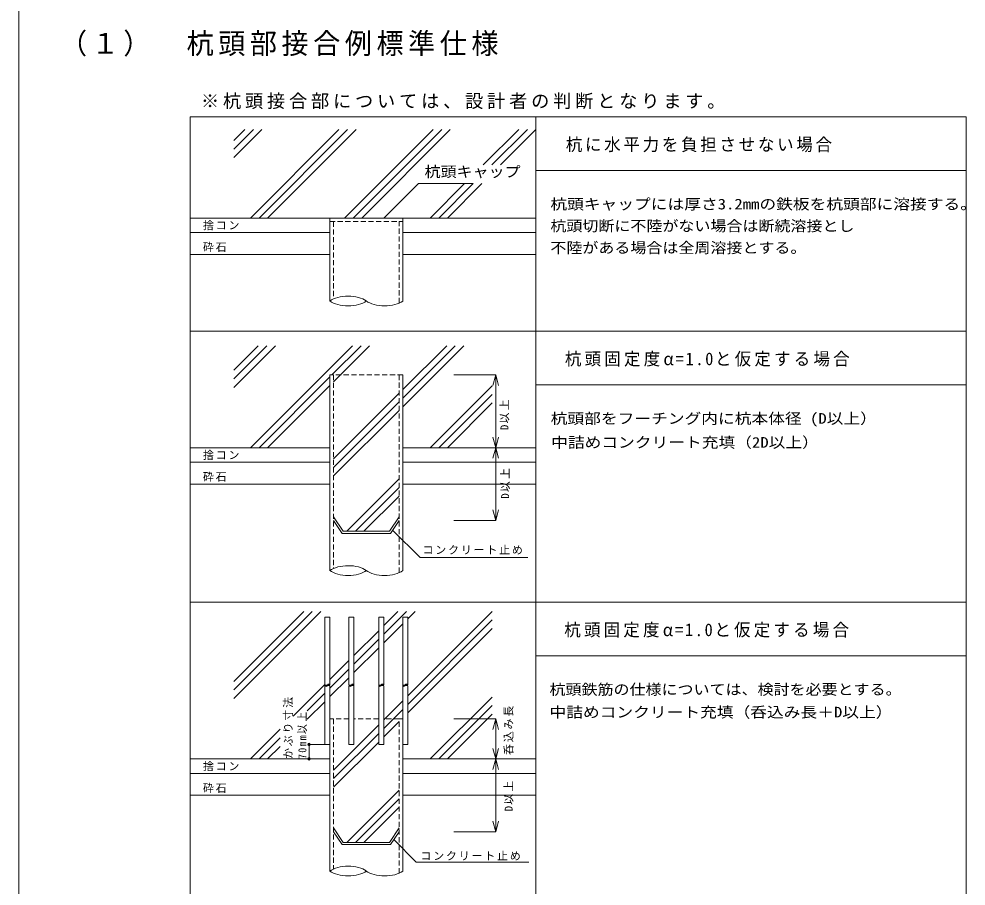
# Model space of a CAD drawing. Units: millimetres, scale not verified. Extents: x -297 to 297, y -210 to 210.
# Drawn here: x 0 to 110.6, y -131.1 to -29.8 of the extents above; entities that cross this region are included whole.
import ezdxf
from ezdxf.enums import TextEntityAlignment as Align

# ---------------------------------------------------------------- set-up
doc = ezdxf.new("R2010")
doc.units = ezdxf.units.MM
doc.header["$LTSCALE"] = 0.5
doc.header["$PDMODE"] = 32
doc.header["$PDSIZE"] = 0.3
doc.linetypes.add('DASHED1', pattern=[1.8, 1.2, -0.6])
doc.layers.add('8-8', color=7, linetype='Continuous', lineweight=18)
doc.layers.add('8-E', color=7, linetype='Continuous', lineweight=9)
doc.styles.add('ＭＳ ゴシック', font='')
doc.styles.get('ＭＳ ゴシック').set_extended_font_data('MS Gothic')

msp = doc.modelspace()

# ---------------------------------------------------------------- linework, layer by layer
at = {"layer": '8-8', "color": 3}
msp.add_line((0, -169.9136), (0, 172.6636), dxfattribs=at)
at = {"layer": '8-E'}
for p, q in [((110.6313, -41.2664), (20, -41.2664)), ((20, -141.3566), (20, -41.2664)), ((60.375, -141.3566), (60.375, -41.2664)), ((110.6313, -141.3566), (110.6313, -41.2664)), ((25.1, -44.0332), (26.3849, -42.7483)), ((25.1, -45.0332), (27.3849, -42.7483)), ((25.1, -46.0332), (28.3849, -42.7483)), ((27.0437, -53.0895), (37.3849, -42.7483)), ((28.0437, -53.0895), (38.3849, -42.7483)), ((29.0437, -53.0895), (39.3849, -42.7483)), ((38.0437, -53.0895), (48.3849, -42.7483)), ((39.0437, -53.0895), (49.3849, -42.7483)), ((40.0437, -53.0895), (50.3849, -42.7483)), ((54.2437, -46.8895), (58.3849, -42.7483)), ((55.2437, -46.8895), (59.3849, -42.7483)), ((56.2437, -46.8895), (60.3849, -42.7483)), ((60.375, -47.5321), (110.6313, -47.5321)), ((42.6225, -53.1251), (46.6713, -49.0762)), ((46.6713, -49.0762), (53.0569, -49.0762)), ((48.0437, -53.0895), (52.0569, -49.0762)), ((49.0437, -53.0895), (53.0569, -49.0762)), ((50.0437, -53.0895), (54.0569, -49.0762)), ((36.3248, -53.0895), (19.9987, -53.0895)), ((36.3248, -53.0895), (46.3177, -53.0895)), ((36.3248, -53.0895), (36.3248, -62.7837)), ((60.3737, -53.0895), (44.8248, -53.0895)), ((44.8248, -62.7863), (44.8248, -53.0895)), ((36.3248, -54.7895), (19.9987, -54.7895)), ((60.3737, -54.7895), (44.8248, -54.7895)), ((36.3248, -57.3395), (19.9987, -57.3395)), ((60.3737, -57.3395), (44.8248, -57.3395)), ((110.6313, -66.3102), (20, -66.3102)), ((25.1, -70.8726), (27.9623, -68.0102)), ((25.1, -71.8726), (28.9623, -68.0102)), ((25.1, -72.8726), (29.9623, -68.0102)), ((27.0437, -79.9289), (38.9623, -68.0102)), ((36.5437, -71.4289), (39.9623, -68.0102)), ((36.7526, -72.22), (40.9623, -68.0102)), ((44.8276, -74.145), (50.9623, -68.0102)), ((44.8276, -75.145), (51.9623, -68.0102)), ((44.8355, -73.1371), (49.9623, -68.0102)), ((28.0437, -79.9289), (36.3276, -71.645)), ((36.3276, -71.4289), (36.3276, -94.2764)), ((36.3276, -71.4289), (36.7526, -71.4289)), ((36.3276, -72.5036), (36.3276, -71.8539)), ((44.8276, -71.4289), (44.4026, -71.4289)), ((44.8276, -94.277), (44.8276, -71.4289)), ((44.8276, -72.566), (44.8276, -71.8539)), ((55.6953, -71.4289), (50.7877, -71.4289)), ((55.6953, -71.4289), (55.3653, -72.6604)), ((55.6953, -71.4289), (56.0253, -72.6604)), ((55.6953, -71.4289), (55.6953, -79.9289)), ((29.0437, -79.9289), (36.3276, -72.645)), ((48.0437, -79.9289), (55.275, -72.6976)), ((60.375, -72.5759), (110.6313, -72.5759)), ((36.7511, -81.2215), (44.4026, -73.57)), ((49.0437, -79.9289), (55.275, -73.6976)), ((36.7511, -82.2215), (44.4026, -74.57)), ((50.0437, -79.9289), (55.275, -74.6976)), ((36.7511, -83.2215), (44.4026, -75.57)), ((55.6953, -79.9289), (55.3653, -78.6973)), ((55.6953, -79.9289), (56.0253, -78.6973)), ((36.3276, -79.9289), (20.0015, -79.9289)), ((60.3765, -79.9289), (44.8276, -79.9289)), ((55.6953, -79.9289), (50.7877, -79.9289)), ((55.6953, -79.9289), (55.3653, -81.1604)), ((55.6953, -79.9289), (56.0253, -81.1604)), ((36.3276, -81.6289), (20.0015, -81.6289)), ((60.3765, -81.6289), (44.8276, -81.6289)), ((38.2937, -89.6789), (44.4011, -83.5715)), ((36.3276, -84.1789), (20.0015, -84.1789)), ((39.2937, -89.6789), (44.4011, -84.5715)), ((60.3765, -84.1789), (44.8276, -84.1789)), ((40.2937, -89.6789), (44.4011, -85.5715)), ((55.6953, -88.4289), (55.3653, -87.1973)), ((36.3276, -87.6999), (36.3276, -87.6677)), ((36.7511, -87.9782), (37.8848, -89.6789)), ((36.7511, -88.4289), (37.7511, -89.9289)), ((44.4011, -87.9782), (43.2673, -89.6789)), ((44.4011, -88.4289), (43.4011, -89.9289)), ((44.8276, -87.6999), (44.8276, -87.6677)), ((55.6953, -88.4289), (50.7877, -88.4289)), ((43.6529, -89.551), (46.8584, -92.7565)), ((43.4011, -89.9289), (37.7511, -89.9289)), ((43.2673, -89.6789), (37.8848, -89.6789)), ((46.8584, -92.7565), (59.4557, -92.7565)), ((25.1, -107.2229), (33.2678, -99.0551)), ((25.1, -108.2229), (34.2678, -99.0551)), ((25.1, -109.2229), (35.2678, -99.0551)), ((42.6161, -100.7069), (44.2678, -99.0551)), ((42.6161, -101.7069), (45.2678, -99.0551)), ((45.4211, -108.9019), (55.275, -99.0479)), ((45.4211, -99.9019), (46.2678, -99.0551)), ((35.7311, -99.7349), (36.3261, -99.7349)), ((35.7311, -106.7845), (35.7311, -99.7349)), ((36.3261, -107.6027), (36.3261, -99.7349)), ((38.5361, -99.7349), (39.1311, -99.7349)), ((38.5361, -107.6027), (38.5361, -99.7349)), ((39.1311, -107.6027), (39.1311, -99.7349)), ((42.0211, -99.7349), (42.6161, -99.7349)), ((42.0211, -107.6027), (42.0211, -99.7349)), ((42.6161, -107.6027), (42.6161, -99.7349)), ((42.6161, -102.7069), (44.8261, -100.4969)), ((44.8261, -99.7349), (45.4211, -99.7349)), ((44.8261, -107.6027), (44.8261, -99.7349)), ((45.4211, -107.6027), (45.4211, -99.7349)), ((45.4211, -109.9019), (55.275, -100.0479)), ((39.1311, -104.1919), (42.0211, -101.3019)), ((45.4211, -110.9019), (55.275, -101.0479)), ((39.1311, -105.1919), (42.0211, -102.3019)), ((39.1311, -106.1919), (42.0211, -103.3019)), ((38.5361, -104.7869), (36.3261, -106.9969)), ((60.375, -104.2255), (110.6313, -104.2255)), ((36.3261, -107.9969), (38.5361, -105.7869)), ((35.7311, -107.6027), (35.7311, -106.7845)), ((36.3261, -108.9969), (38.5361, -106.7869)), ((32.0296, -111.2933), (35.7311, -107.5919)), ((35.7311, -108.5695), (35.7311, -107.7514)), ((36.3261, -111.1792), (36.3261, -107.7514)), ((38.5361, -108.5695), (38.5361, -107.7514)), ((39.1311, -108.5695), (39.1311, -107.7514)), ((42.0211, -108.5695), (42.0211, -107.7514)), ((42.6161, -108.5695), (42.6161, -107.7514)), ((44.8261, -108.5695), (44.8261, -107.7514)), ((45.4211, -108.5695), (45.4211, -107.7514)), ((33.6745, -110.6484), (35.7311, -108.5919)), ((35.7311, -114.5792), (35.7311, -108.5695)), ((38.5361, -114.5792), (38.5361, -108.5695)), ((39.1311, -114.5792), (39.1311, -108.5695)), ((42.0211, -114.5792), (42.0211, -108.5695)), ((42.6161, -114.5792), (42.6161, -108.5695)), ((42.6674, -111.6555), (44.8261, -109.4969)), ((44.8261, -111.1792), (44.8261, -108.5695)), ((45.4211, -114.5792), (45.4211, -108.5695)), ((48.0437, -116.2792), (55.275, -109.0479)), ((33.6745, -111.6484), (35.7311, -109.5919)), ((42.6161, -112.7069), (44.8261, -110.4969)), ((49.0437, -116.2792), (55.275, -110.0479)), ((36.3261, -111.1792), (36.3261, -129.3764)), ((36.3261, -112.254), (36.3261, -111.6042)), ((36.3261, -111.6042), (36.7511, -111.6042)), ((44.8261, -111.6042), (44.4011, -111.6042)), ((44.8261, -112.3164), (44.8261, -111.1792)), ((50.0437, -116.2792), (55.275, -111.0479)), ((55.6953, -111.6042), (50.7877, -111.6042)), ((55.6953, -111.6042), (55.3653, -112.8358)), ((55.6953, -111.6042), (56.0253, -112.8358)), ((55.6953, -111.6042), (55.6953, -116.2792)), ((27.0437, -116.2792), (30.5053, -112.8176)), ((36.7511, -117.5719), (42.0211, -112.3019)), ((42.6161, -113.7069), (44.4011, -111.9219)), ((44.8261, -129.379), (44.8261, -112.3164)), ((28.0437, -116.2792), (30.5053, -113.8176)), ((36.7511, -118.5719), (42.0211, -113.3019)), ((29.0437, -116.2792), (30.5053, -114.8176)), ((33.887, -116.2792), (33.887, -114.5792)), ((36.3261, -114.5792), (33.887, -114.5792)), ((36.7511, -119.5719), (42.0211, -114.3019)), ((38.537, -114.5792), (39.1227, -114.5792)), ((42.0211, -114.5792), (42.6161, -114.5792)), ((44.8329, -114.5792), (45.4211, -114.5792)), ((55.6953, -116.2792), (55.3653, -115.0477)), ((55.6953, -116.2792), (56.0253, -115.0477)), ((36.3261, -116.2792), (20, -116.2792)), ((60.375, -116.2792), (44.8261, -116.2792)), ((55.6953, -116.2792), (50.7877, -116.2792)), ((55.6953, -116.2792), (55.3653, -117.5108)), ((55.6953, -116.2792), (56.0253, -117.5108)), ((36.3261, -117.9792), (20, -117.9792)), ((60.375, -117.9792), (44.8261, -117.9792)), ((36.3261, -120.5292), (20, -120.5292)), ((38.2937, -126.0292), (44.4011, -119.9219)), ((60.375, -120.5292), (44.8261, -120.5292)), ((39.2937, -126.0292), (44.4011, -120.9219)), ((40.2937, -126.0292), (44.4011, -121.9219)), ((55.6953, -124.7792), (55.3653, -123.5477)), ((36.7511, -124.3285), (37.8848, -126.0292)), ((36.7511, -124.7792), (37.7511, -126.2792)), ((44.4011, -124.3285), (43.2673, -126.0292)), ((44.4011, -124.7792), (43.4011, -126.2792)), ((55.6953, -124.7792), (50.7877, -124.7792)), ((43.2673, -126.0292), (37.8848, -126.0292)), ((43.7866, -125.7008), (46.4052, -128.3194)), ((43.4011, -126.2792), (37.7511, -126.2792)), ((36.3261, -127.4503), (36.3261, -127.418)), ((44.8261, -127.4503), (44.8261, -127.418)), ((46.4052, -128.3194), (59.5573, -128.3194))]:
    msp.add_line(p, q, dxfattribs=at)
at = {"layer": '8-E', "linetype": 'DASHED1'}
for p, q in [((36.3248, -53.5145), (44.8248, -53.5145)), ((36.7498, -53.5145), (36.7498, -62.5396)), ((44.3998, -63.031), (44.3998, -53.5145)), ((44.8276, -71.4289), (36.3276, -71.4289)), ((36.7526, -71.4289), (36.7526, -94.029)), ((44.4026, -94.5204), (44.4026, -71.4289)), ((36.7511, -111.6042), (36.7511, -129.1323)), ((38.5361, -111.6042), (36.7511, -111.6042)), ((42.0211, -111.6042), (39.1311, -111.6042)), ((44.4011, -111.6042), (42.6161, -111.6042)), ((44.4011, -129.6237), (44.4011, -111.6042))]:
    msp.add_line(p, q, dxfattribs=at)
at = {"layer": '8-E', "color": 4}
for p, q in [((36.3248, -60.8576), (36.3248, -60.8253)), ((44.8248, -60.8576), (44.8248, -60.8253))]:
    msp.add_line(p, q, dxfattribs=at)
at = {"layer": '8-E', "color": 2}
msp.add_line((20, -97.9599), (110.6313, -97.9599), dxfattribs=at)
at = {"layer": '8-E'}
for points in [[(55.6953, -79.9289), (55.6953, -88.4289), (56.0253, -87.1973)], [(55.6953, -116.2792), (55.6953, -124.7792), (56.0253, -123.5477)]]:
    msp.add_lwpolyline(points, dxfattribs=at)
for centre, start, end in [((35.8798, -107.4364), 228.18999, 311.81), ((35.8798, -107.9177), 48.18999, 131.81), ((35.8798, -107.5851), 228.18999, 311.81), ((36.1773, -107.769), 48.18999, 131.81), ((36.1773, -107.4364), 228.18999, 311.81), ((36.1773, -107.9177), 48.18999, 131.81), ((38.6848, -107.4364), 228.18999, 311.81), ((38.6848, -107.9177), 48.18999, 131.81), ((38.6848, -107.5851), 228.18999, 311.81), ((38.9823, -107.769), 48.18999, 131.81), ((38.9823, -107.4364), 228.18999, 311.81), ((38.9823, -107.9177), 48.18999, 131.81), ((42.1698, -107.4364), 228.18999, 311.81), ((42.1698, -107.9177), 48.18999, 131.81), ((42.1698, -107.5851), 228.18999, 311.81), ((42.4673, -107.769), 48.18999, 131.81), ((42.4673, -107.4364), 228.18999, 311.81), ((42.4673, -107.9177), 48.18999, 131.81), ((44.9748, -107.4364), 228.18999, 311.81), ((44.9748, -107.9177), 48.18999, 131.81), ((44.9748, -107.5851), 228.18999, 311.81), ((45.2723, -107.769), 48.18999, 131.81), ((45.2723, -107.4364), 228.18999, 311.81), ((45.2723, -107.9177), 48.18999, 131.81)]:
    msp.add_arc(centre, 0.2231, start, end, dxfattribs=at)
for centre, start_param, end_param in [((38.4505, -62.0795), 0.58516366, 2.56211652), ((38.4587, -63.486), 3.73353815, 5.70292217), ((42.7026, -62.0795), 0.57872356, 2.55395352), ((38.4587, -94.9766), 3.73353815, 5.70292217), ((38.4505, -93.5701), 0.58516366, 2.56211652), ((42.7026, -93.5701), 0.57872356, 2.55395352), ((38.4518, -128.6722), 0.58516366, 2.56211652), ((38.4599, -130.0787), 3.73353815, 5.70292217), ((42.7038, -128.6722), 0.57872356, 2.55395352)]:
    msp.add_ellipse(centre, major_axis=(-2.55, 0), ratio=0.5, start_param=start_param, end_param=end_param, dxfattribs=at)
for p in [(33.887, -114.5792), (33.887, -116.2792)]:
    msp.add_point(p, dxfattribs=at)

# ---------------------------------------------------------------- texts
at = {"layer": '8-8', "insert": (4.8, -34.2295), "char_height": 2.438, "attachment_point": 7, "style": 'ＭＳ ゴシック'}
msp.add_mtext('\\T1.17;\\W0.95;（１）\u3000杭頭部接合例標準仕様', dxfattribs=at)
at = {"layer": '8-E', "style": 'ＭＳ ゴシック'}
for s, width, p in [('杭頭キャップ', 1.1, (47.3787, -48.6777)), ('杭頭キャップには厚さ3.2mmの鉄板を杭頭部に溶接する。', 1.15, (62.075, -52.4598)), ('杭頭切断に不陸がない場合は断続溶接とし', 1.1, (62.075, -55.0098)), ('不陸がある場合は全周溶接とする。', 1.1, (62.075, -57.5598)), ('杭頭部をフーチング内に杭本体径 (D以上）', 1.15, (62.1114, -77.5036)), ('中詰めコンクリート充填（2D以上）', 1.15, (62.1677, -80.2982)), ('杭頭鉄筋の仕様については、検討を必要とする。', 1.1, (61.973, -109.1533)), ('中詰めコンクリート充填（呑込み長＋D以上）', 1.15, (61.973, -111.8094))]:
    msp.add_text(s, height=1.246, dxfattribs=dict(at, width=width)).set_placement(p, align=Align.BOTTOM_LEFT)
at = {"layer": '8-E', "attachment_point": 7, "style": 'ＭＳ ゴシック'}
for s, insert, char_height in [('\\T1.21;※杭頭接合部については、設計者の判断となります。', (21.2605, -40.3876), 1.558), ('\\T1.17;\\W0.95;杭に水平力を負担させない場合', (63.8814, -45.4087), 1.48), ('\\T1.17;\u3000捨コン', (20, -54.5157), 0.9348), ('\\T1.17;\u3000砕石', (20, -57.0657), 0.9348), ('\\T1.2;\\W0.95;杭頭固定度α=1.0と仮定する場合', (63.775, -70.4524), 1.48), ('\\T1.17;\u3000捨コン', (20, -81.3551), 0.9348), ('\\T1.17;\u3000砕石', (20, -83.9051), 0.9348), ('\\T1.17;コンクリート止め', (47.1456, -92.3878), 0.9348), ('\\T1.2;\\W0.95;杭頭固定度α=1.0と仮定する場合', (63.7004, -102.1021), 1.48), ('\\T1.17;\u3000捨コン', (20, -117.7055), 0.9348), ('\\T1.17;\u3000砕石', (20, -120.2555), 0.9348), ('\\T1.17;コンクリート止め', (46.9014, -128.1293), 0.9348)]:
    msp.add_mtext(s, dxfattribs=dict(at, insert=insert, char_height=char_height))
at = {"layer": '8-E', "char_height": 0.9348, "attachment_point": 7, "rotation": 90, "style": 'ＭＳ ゴシック'}
for s, insert in [('\\T1.21;D以上', (57.286, -77.869)), ('\\T1.21;D以上', (57.3683, -85.8814)), ('\\T1.17;かぶり寸法', (32.0296, -116.2792)), ('\\T1.17;呑込み長', (57.7801, -115.8166)), ('\\T1.27;\\W0.9;70mm以上', (33.6745, -116.2792)), ('\\T1.21;D以上', (57.7801, -122.4054))]:
    msp.add_mtext(s, dxfattribs=dict(at, insert=insert))

doc.saveas('drawing.dxf')
